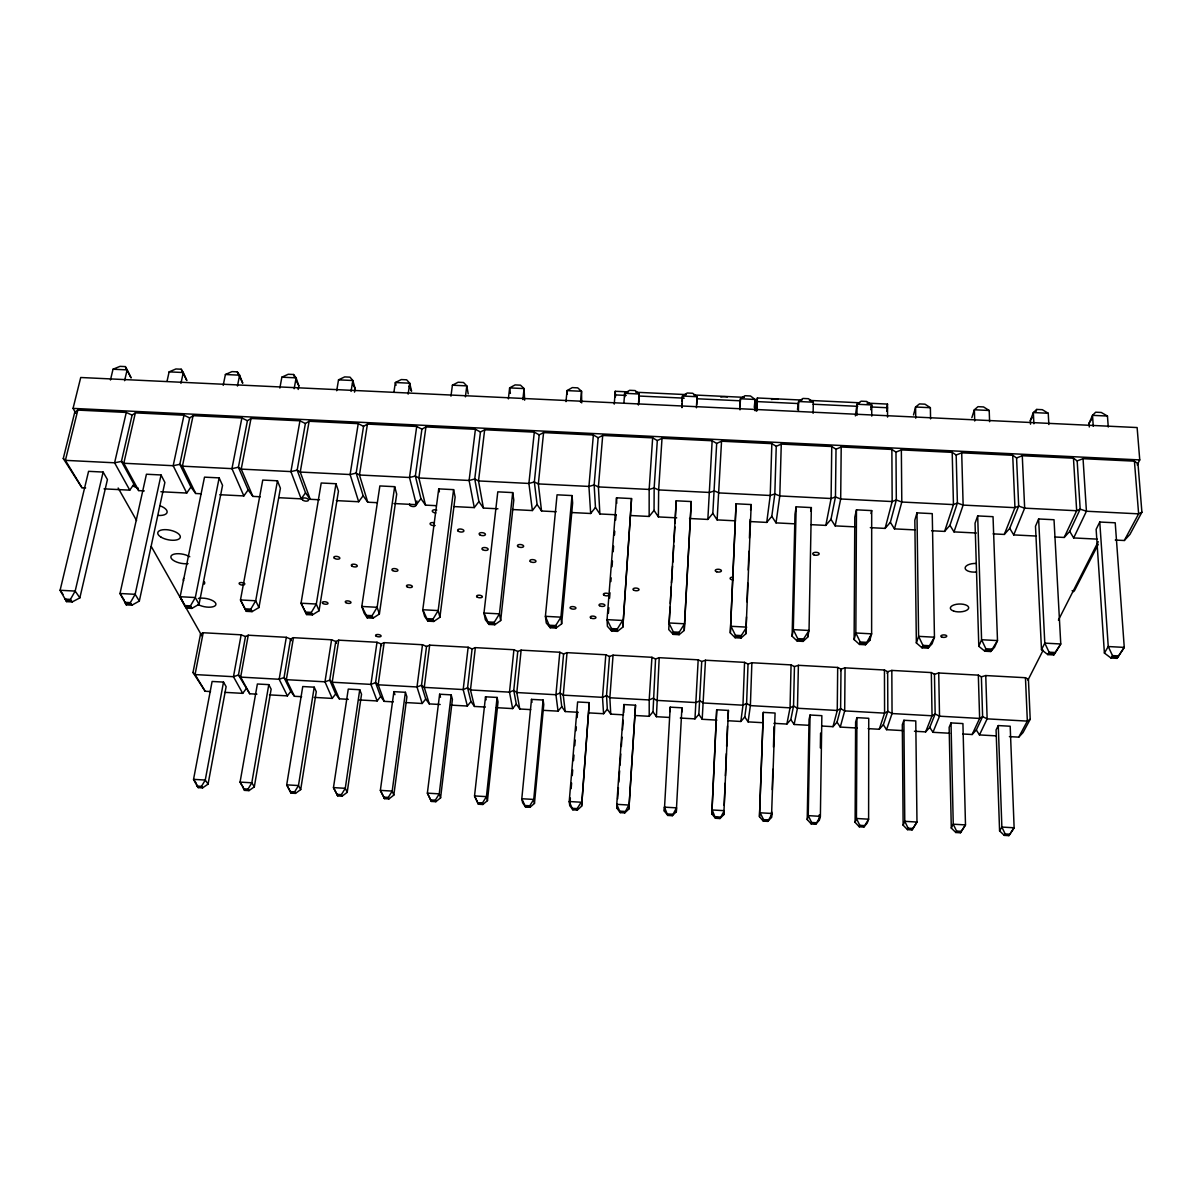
<?xml version="1.0" encoding="UTF-8"?>
<svg xmlns="http://www.w3.org/2000/svg" width="1202" height="1202" viewBox="0 0 1202 1202"><rect width="100%" height="100%" fill="white"/><g stroke="black" fill="none" stroke-linecap="round" stroke-linejoin="round"><path stroke-width="1.5" d="M869.782 640.426L871.63 633.845L871.69 510.595L856.47 509.828L854.802 517.176L854.126 639.584L859.535 644.452L865.44 644.768L869.782 640.426L869.782 636.714M871.75 416.117L871.75 404.954L866.627 401.438L861.113 401.183L857.011 404.263L855.373 415.892M856.921 717.639L856.44 818.472L855.118 822.378L859.295 826.796L863.847 827.051L867.198 823.085L868.61 819.193L868.745 718.3L856.921 717.639L855.614 722.056L855.118 822.378M669.259 717.429L656.412 716.708L653.017 711.794L655.556 658.981L659.207 657.689L698.182 659.823L701.728 661.506L705.484 660.229L744.564 662.362L748.035 664.045L751.881 662.753L791.066 664.901L794.447 666.584L798.398 665.307L837.689 667.456L840.994 669.138L845.051 667.861L884.447 670.01L887.662 671.693L891.824 670.415L931.325 672.579L934.465 674.247L938.717 672.985L978.323 675.148L981.388 676.816L985.745 675.554L1025.456 677.718L1028.431 679.4L1030.204 719.277L1023.007 732.604L1018.755 737.142L1009.395 736.616M676.711 517.852L658.38 516.92L654.053 510.399L654.158 487.937L657.314 440.563L662.017 438.324L712.155 440.758L716.677 443.433L721.546 441.209L771.849 443.643L776.252 446.318L781.27 444.094L831.754 446.528L836.021 449.217L841.205 446.994L891.869 449.443L895.986 452.117L901.35 449.894L952.194 452.358L956.176 455.032L957.393 503.037L949.956 525.319L944.607 531.404L931.61 530.758M856.47 509.828L855.839 632.988L854.126 639.584M856.951 415.411L857.011 404.263L871.75 404.954L870.714 409.717M845.051 667.861L844.69 710.893L840.273 727.075L856.981 728.021M656.412 716.708L659.207 657.689M658.38 516.92L658.651 489.92L662.017 438.324M837.689 667.456L837.253 710.472L833.001 726.669L821.898 726.038M841.205 446.994L840.694 498.98L835.15 525.875L855.508 526.897M831.754 446.528L831.093 498.514L825.819 525.394L811.065 524.658M836.021 449.217L835.465 496.967L830.988 519.324L825.819 525.394M819.283 820.26L820.38 816.353L821.852 715.671L810.058 715.01L809.051 719.442L807.218 819.539L811.215 823.941L815.752 824.211L819.283 820.26L819.358 814.701M820.35 747.914L820.575 733.085M810.058 715.01L808.24 815.632L807.218 819.539M807.714 637.09L809.036 630.479L811.35 507.575L796.175 506.808L794.988 514.171L792.118 636.249L797.226 641.087L803.101 641.402L807.714 637.09L807.789 633.379M813.108 413.338L813.318 402.204L808.45 398.703L802.966 398.448L798.624 401.513L797.467 409.446M794.447 666.584L793.545 706.04L790.841 719.547L786.874 724.055L773.938 723.334M798.398 665.307L797.467 708.248L794.116 724.475L808.931 725.302M664.33 811.095L664.436 807.143L676.471 807.849L676.29 811.801L672.309 815.707L667.801 815.437L664.33 811.095L670.205 707.152L681.91 707.813L681.714 712.275M791.066 664.901L790.045 707.843L786.874 724.055M796.175 506.808L793.305 629.638L792.118 636.249M798.413 410.783L798.624 401.513L813.318 402.204M670.085 711.614L670.205 707.152M676.2 500.798L668.748 629.593L673.27 634.386L679.115 634.701L684.238 630.434L691.27 501.55L676.2 500.798L675.088 523.125M781.27 444.094L779.798 495.945L776.026 522.87L794.462 523.817M771.489 817.435L775.08 713.041L763.315 712.38L759.469 816.714L763.285 821.101L767.808 821.372L771.489 817.435L771.639 811.876M772.27 789.669L772.841 769.31M773.457 747.103L774.028 726.729M667.801 815.437L664.436 807.143M673.27 634.386L673.345 631.921L668.913 622.952L684.539 623.793L684.238 630.434M763.315 712.38L759.469 816.714M771.849 443.643L770.227 495.479L766.741 522.404L750.198 521.563M776.252 446.318L774.824 493.947L771.804 516.334L766.741 522.404M682.27 401.513L682.451 396.029L687.243 393.009L692.698 393.264L697.04 396.72L696.664 404.683M756.914 410.904L757.38 397.967L801.989 400.071M748.035 664.045L746.607 703.425L744.789 716.948L740.853 721.47L727.976 720.734M751.881 662.753L750.379 705.619L748.095 721.876L762.864 722.702M672.309 815.707L676.471 807.849M679.115 634.701L679.205 632.237L684.539 623.793L691.27 501.55M744.564 662.362L742.971 705.198L740.853 721.47M745.871 633.755L751.205 504.555L736.075 503.788L730.32 632.913L735.143 637.736L740.988 638.052L745.871 633.755L746.502 616.881M747.058 601.886L747.749 583.15M748.23 570.018L748.921 551.282M749.417 538.165L750.108 519.414M754.676 410.558L755.081 399.455L750.484 395.984L745.015 395.713L740.432 398.763L739.726 406.712M723.814 814.61L728.427 710.427L716.708 709.766L711.839 813.904L715.475 818.261L719.983 818.532L723.814 814.61L723.98 810.914M724.205 805.385L725.122 783.208M725.422 775.831L726.339 753.669M726.639 746.277L727.48 725.963M727.796 718.571L728.427 710.427M736.075 503.788L730.32 632.913M739.981 409.867L740.432 398.763L755.081 399.455L754.255 407.403M716.708 709.766L711.839 813.904M721.546 441.209L717.113 519.895L735.489 520.827M712.155 440.758L707.843 519.429L689.527 518.498M701.728 661.506L698.843 714.364L694.966 718.871L680.287 718.045M705.484 660.229L702.193 719.277L716.918 720.118M716.677 443.433L712.831 513.359L707.843 519.429M698.182 659.823L694.966 718.871M676.29 811.801L681.91 707.813M696.424 407.794L697.04 396.72L682.451 396.029L681.789 407.102M669.093 623.988L670.085 607.175M670.31 603.449L671.317 586.636M671.527 582.895L672.534 566.082M672.759 562.356L673.766 545.543M673.976 541.802L674.878 526.852M681.97 407.658L682.195 403.992M210.515 691.556L205.151 691.24L193.011 672.489L200.524 634.07L203.198 632.748L241.151 634.821L245.478 636.534L248.258 635.212L286.316 637.3L290.568 638.998L293.438 637.691L331.587 639.78L335.764 641.477L338.739 640.17L376.992 642.259L381.094 643.956L384.144 642.649L422.503 644.738L426.53 646.451L429.685 645.143L468.149 647.247L472.085 648.945L475.346 647.638L513.915 649.741L517.777 651.439L521.127 650.147L559.801 652.25L563.588 653.948L567.028 652.656L605.808 654.774L609.504 656.457L613.065 655.165L651.935 657.299L649.2 699.955L649.215 716.302L634.551 715.475M497.928 508.792L483.414 508.07L478.907 501.565L474.745 478.997L480.454 431.999L484.661 429.76L534.289 432.149L539.202 434.854L543.574 432.6L593.367 435.004L598.16 437.708L602.698 435.455L652.656 437.874L649.155 489.439L649.155 516.454L630.9 515.538M635.527 705.213L628.886 809.006L624.74 812.898L620.262 812.627L616.972 808.3L616.761 804.333L623.853 704.552L635.527 705.213L628.886 809.006M616.972 808.3L617.227 804.544M617.633 798.924L618.429 787.701M618.82 782.081L619.631 770.843M620.022 765.223L620.818 753.985M621.344 746.487L622.02 737.126M622.546 729.629L623.207 720.268M623.748 712.771L623.853 704.552M631.546 498.56L622.846 627.128L617.437 631.381L611.623 631.065L607.401 626.287L607.055 619.631L616.521 497.808L631.546 498.56L622.846 627.128M638.382 405.044L639.194 394.001L635.107 390.56L629.683 390.304L624.649 393.309L623.928 402.52M609.504 656.457L606.529 695.597L607.326 709.21L610.751 714.123L623.568 714.844M613.065 655.165L609.85 697.761L610.751 714.123M608.407 613.245L608.843 607.671M609.564 598.356L610 592.766M610.871 581.588L611.157 577.861M612.028 566.683L612.449 561.094M613.17 551.778L613.606 546.189M614.477 535.01L614.763 531.284M615.634 520.105L616.07 514.516M605.808 654.774L602.518 697.34L603.569 713.718L588.95 712.891M589.25 702.614L581.618 806.211L577.321 810.088L572.843 809.817L569.733 805.505L569.222 801.524L577.606 701.968L589.25 702.614L581.618 806.211M614.237 404.127L615.274 391.281L628.376 391.897M598.16 437.708L594.149 484.947L595.471 507.439L599.873 513.96L616.295 514.787M569.733 805.505L570.349 798.023M571.145 788.677L571.611 783.073M572.242 775.606L572.708 769.986M573.504 760.641L573.97 755.036M574.751 745.691L575.232 740.086M576.013 730.741L576.329 727M577.11 717.654L577.591 712.05M602.698 435.455L598.401 486.915L599.873 513.96M593.367 435.004L588.935 486.434L590.663 513.494L570.649 512.488M563.588 653.948L560.087 692.998L561.755 706.656L565.195 711.554L577.997 712.275M567.028 652.656L563.272 695.147L565.195 711.554M572.017 495.57L560.928 617.167L561.65 623.823L556 628.06L550.2 627.745L546.264 622.997L545.408 616.325L557.052 494.818L572.017 495.57L572.633 502.977L561.65 623.823M580.536 402.309L581.543 391.281L577.711 387.855L572.302 387.6L567.043 390.605L565.992 401.618M581.723 402.91L581.543 391.281L567.043 390.605L567.329 394.271M559.801 652.25L555.94 694.741L558.044 711.148L543.469 710.337M543.109 700.03L533.748 799.435L534.469 803.417L530.022 807.278L525.559 807.023L522.615 802.711L521.803 798.729L531.494 699.369L543.109 700.03L543.755 704.522L534.469 803.417M539.202 434.854L534.349 481.972L537.099 504.494L541.546 511L556.105 511.736M517.777 651.439L513.765 690.414L516.289 704.102L519.775 709L530.713 709.616M521.127 650.147L516.815 692.547L519.775 709M543.574 432.6L538.346 483.91L541.546 511M534.289 432.149L528.91 483.444L532.381 510.55L512.428 509.528M513.915 649.741L509.498 692.142L512.638 708.594L496.291 707.662M756.013 410.874L757.38 397.967M756.298 410.618L757.245 401.603L798.188 403.541M497.087 697.445L486.434 796.641L487.456 800.637L482.858 804.484L478.411 804.228L474.535 795.934L485.503 696.799L497.087 697.445L498.019 701.938L487.456 800.637M512.698 492.595L499.446 613.861L500.678 620.548L494.773 624.755L489.004 624.439L485.353 619.721L483.985 613.035L497.793 491.843L512.698 492.595L513.795 500.002L500.678 620.548M522.87 399.575L524.072 388.577L520.496 385.166L515.102 384.91L509.633 387.9L508.371 398.884M524.643 400.206L524.072 388.577L509.633 387.9L510.369 393.4M715.475 818.261L712.23 809.968L724.295 810.674L719.983 818.532M735.143 637.736L735.399 635.257L730.996 626.287L746.682 627.128L741.288 635.588L740.988 638.052M750.589 510.084L751.205 504.555M475.346 647.638L470.478 689.963L474.474 706.445L485.383 707.046M472.085 648.945L467.578 687.829L470.959 701.547L474.474 706.445M468.149 647.247L463.191 689.557L467.353 706.04L451.035 705.123M484.661 429.76L478.516 480.935L483.414 508.07M440.578 797.873L452.403 699.384L451.186 694.861L439.632 694.215L427.371 793.155L431.383 801.433L435.83 801.704L440.578 797.873L439.241 793.861L451.186 694.861M436.326 505.681L425.493 505.125L420.925 498.635L415.351 476.052L421.902 429.174L425.944 426.92L475.406 429.309L469.111 480.469L474.279 507.605L454.401 506.598M439.917 617.272L455.137 497.057L453.59 489.635L438.73 488.883L422.788 609.745L424.652 616.446L428.002 621.149L433.757 621.464L439.917 617.272L438.189 610.571L453.59 489.635M429.685 645.143L424.261 687.379L429.294 703.891L440.172 704.507M465.414 396.84L466.797 385.887L463.491 382.491L458.112 382.236L452.403 385.196L450.96 396.164M426.53 646.451L421.511 685.26L425.733 698.993L429.294 703.891M422.503 644.738L416.989 686.973L422.187 703.486L405.915 702.569M405.405 692.307L392.198 791.081L388.291 797.422L388.922 798.924L393.82 795.108L406.907 696.814L405.405 692.307L393.895 691.661L380.358 790.39L384.49 798.654L388.922 798.924M425.944 426.92L418.882 477.96L425.493 505.125M416.899 500.964L416.388 504.675L393.94 503.533M384.144 642.649L378.179 684.794L384.234 701.352L393.264 701.863M377.112 502.676L367.752 502.211L363.139 495.72L356.168 473.092L363.545 426.349L367.436 424.081L416.718 426.47L409.506 477.495L416.388 504.675L420.925 498.635M376.992 642.259L370.922 684.389L377.143 700.946L359.113 699.925M394.677 486.675L377.143 607.295L372.109 615.664L372.966 618.174L379.381 614.012L396.69 494.112L394.677 486.675L379.862 485.939L361.802 606.469L364.161 613.185L367.226 617.858L372.966 618.174M408.139 394.136L409.717 383.198L406.652 379.817L401.303 379.562L395.368 382.521L394.001 391.627M359.744 689.738L345.274 788.317L341.413 794.642L342.134 796.145L347.198 792.343L361.532 694.275L359.744 689.738L348.264 689.092L333.465 787.611L337.732 795.889L342.134 796.145M338.739 640.17L332.203 682.225L339.28 698.813L348.295 699.324M331.587 639.78L324.976 681.819L332.218 698.407L314.233 697.4M367.436 424.081L359.458 475L367.752 502.211M300.695 789.594L316.276 691.721L314.218 687.183L302.754 686.537L286.707 784.861L291.094 793.125L295.497 793.38L300.695 789.594L298.472 785.552L314.218 687.183M319.537 499.762L310.221 499.296L305.533 492.82L297.179 470.162L305.383 423.525L309.124 421.271L358.241 423.645L350.113 474.535L358.677 501.745L336.305 500.618M319.056 610.766L338.453 491.182L335.974 483.73L321.219 482.994L301.041 603.209L306.675 614.598L312.385 614.898L319.056 610.766L316.321 604.035L335.974 483.73M354.515 392.137L355.101 388.516L352.832 380.508L350.022 377.158L344.673 376.902L338.528 379.847L336.695 390.74M351.044 391.416L352.832 380.508L338.528 379.847M293.438 637.691L286.361 679.671L294.46 696.289L301.642 696.694M286.316 637.3L279.165 679.265L287.398 695.883L290.794 691.405L284.048 677.582L290.568 638.998L291.335 640.696M254.313 786.859L271.141 689.182L268.797 684.629L257.378 683.998L240.069 782.096L244.577 790.375L248.964 790.631L254.313 786.859L251.804 782.803L268.797 684.629M309.124 421.271L300.245 472.055L310.221 499.296M810.689 511.241L811.35 507.575M260.293 496.772L252.871 496.396L248.138 489.92L238.402 467.232L247.432 420.715L251.008 418.461L299.959 420.82L290.929 471.59L301.176 498.845L278.879 497.703M258.941 607.521L280.397 488.252L277.467 480.8L262.757 480.064L240.475 599.963L246.335 611.337L252.029 611.638L258.941 607.521L255.71 600.775L277.467 480.8M298.186 389.463L298.832 385.857L296.128 377.849L293.558 374.498L288.24 374.258L281.869 377.173L279.856 388.051M248.258 635.212L240.655 677.102L249.746 693.764L256.912 694.17M294.159 388.727L296.128 377.849L281.869 377.173M245.478 636.534L238.462 675.028L249.746 693.764M241.151 634.821L233.458 676.711L242.714 693.359L246.049 688.881M223.512 682.09L205.257 780.053L201.5 786.363L197.113 786.108L193.552 779.362L212.108 681.459L223.512 682.09L226.126 686.658L208.066 784.125L202.567 787.881L198.195 787.626L197.113 786.108M763.285 821.101L763.555 819.644L760.175 812.792L772.27 813.514L767.808 821.372M797.226 641.087L797.692 638.623L793.305 629.638L809.036 630.479L803.582 638.938L803.101 641.402M251.008 418.461L241.226 469.111L252.871 496.396M203.198 632.748L195.055 674.562L205.151 691.24M201.26 493.782L195.716 493.496L190.923 487.035L179.819 464.318L189.661 417.92L193.086 415.667L241.872 418.011L231.956 468.645L243.856 495.93L219.786 494.713M199.036 604.29L222.55 485.353L219.155 477.885L204.505 477.149L180.135 596.718L184.777 605.568L190.457 605.883L191.869 608.392L199.036 604.29L195.325 597.544L219.155 477.885M237.455 386.037L239.619 375.189L237.29 371.854L231.986 371.613L225.405 374.513L223.196 385.361M193.086 415.667L182.419 466.181L195.716 493.496M144.285 490.897L138.741 490.611L133.903 484.166L121.447 461.418L132.1 415.141L135.36 412.872L183.981 415.216L173.178 465.715L186.731 493.045L190.923 487.035M139.327 601.075L164.884 482.438L161.053 474.97L146.434 474.234L120.02 593.503L126.27 604.861L131.935 605.162L139.327 601.075L135.15 594.314L161.053 474.97M180.931 383.363L183.29 372.53L181.201 369.224L175.913 368.969L169.121 371.869L167.123 380.884M135.36 412.872L123.806 463.251L138.741 490.611M85.642 487.922L81.976 487.742L63.27 458.518L74.719 412.361L77.829 410.092L126.285 412.436L114.596 462.8L129.786 490.161L133.903 484.166M79.843 597.875L107.429 479.553L103.132 472.07L88.572 471.334L60.1 590.272L66.561 601.631L72.195 601.932L79.843 597.875L75.17 591.083L103.132 472.07M886.655 407.673L887.497 404.082L867.048 403.121M124.602 380.688L127.142 369.885L125.309 366.595L120.035 366.355L113.018 369.224L110.449 380.012M886.67 411.339L887.512 407.748L870.759 406.952M870.984 513.524L871.69 510.595M77.829 410.092L65.404 460.351L81.976 487.742M75.801 413.263L73.052 408.395L80.729 377.503L1137.122 427.551L1139.751 459.915L1137.212 464.919M840.574 670.791L840.994 669.138L840.619 708.669L837.028 722.147L833.001 726.669M913.52 414.945L915.593 407.012L919.47 403.917L924.984 404.173L930.378 407.703L930.573 418.897M870.308 527.648L885.108 528.399L892.169 501.55L891.869 449.443M885.108 528.399L890.366 522.314L896.316 499.987L895.986 452.117M811.215 823.941L811.605 822.484L808.24 815.632L820.38 816.353L815.752 824.211M859.535 644.452L860.196 641.988L855.839 632.988L871.63 633.845L865.44 644.768M914.887 529.902L894.468 528.88L901.801 502.03L901.35 449.894M916.976 512.863L914.827 520.196L916.36 642.935L922.069 647.833L927.989 648.148L932.076 643.776L934.45 637.21L932.256 513.63L916.976 512.863L918.598 636.354L916.36 642.935M887.136 673.345L887.662 671.693L887.827 711.314L883.335 724.746L879.248 729.268L868.114 728.637M971.832 417.695L974.371 409.777L978.007 406.667L983.552 406.937L989.201 410.483L989.607 421.707M879.248 729.268L884.582 713.132L884.447 670.01M944.607 531.404L953.456 504.6L952.194 452.358M903.288 730.621L886.55 729.689L892.049 713.537L891.824 670.415M976.355 533.012L953.997 531.885L963.133 505.095L961.705 452.823L1012.715 455.288L1016.576 457.962L1018.68 506.087L1009.74 528.339L1004.301 534.439L993.122 533.868M859.295 826.796L859.806 825.338L856.44 818.472L868.61 819.193L863.847 827.051M922.069 647.833L922.926 645.369L918.598 636.354L934.45 637.21L927.989 648.148M903.904 720.268L902.311 724.686L903.138 825.218L907.495 829.65L912.063 829.921L916.976 822.048L915.774 720.93L903.904 720.268L904.775 821.327L903.138 825.218M977.692 515.913L975.047 523.231L978.804 646.3L984.829 651.214L990.764 651.529L994.58 647.157L997.495 640.591L993.032 516.68L977.692 515.913L981.583 639.734L985.88 648.764L984.829 651.214M1030.52 424.201L1030.339 420.475L1033.344 412.556L1036.74 409.431L1042.299 409.687L1048.234 413.263L1048.85 424.516M1035.613 412.406L1036.74 409.431M914.467 731.252L925.63 731.883L932.046 715.776L931.325 672.579M1004.301 534.439L1014.954 507.665L1012.715 455.288M925.63 731.883L929.777 727.36L935.156 713.958L934.465 674.247M949.73 733.25L932.947 732.303L939.528 716.197L938.717 672.985M1036.154 536.047L1013.722 534.905L1024.66 508.161L1022.271 455.738L1073.461 458.217L1077.172 460.892L1080.177 509.152L1069.735 531.359L1064.206 537.459L1054.86 536.993M978.804 646.3L981.583 639.734L997.495 640.591L990.764 651.529M951.022 722.913L949.144 727.315L951.293 828.058L955.83 832.505L960.413 832.776L965.491 824.918L962.922 723.574L951.022 722.913L953.246 824.196L956.582 831.063L955.83 832.505M1038.633 518.963L1035.493 526.266L1041.488 649.681L1047.813 654.609L1053.778 654.94L1060.765 643.987L1054.019 519.73L1038.633 518.963L1044.793 643.13L1049.076 652.175L1047.813 654.609M907.495 829.65L908.126 828.193L904.775 821.327L916.976 822.048L912.063 829.921M1089.297 426.98L1089.057 423.254L1092.513 415.351L1095.683 412.196L1101.257 412.466L1107.463 416.042L1108.259 427.026M962.802 733.986L972.133 734.512L979.63 718.435L978.323 675.148M1064.206 537.459L1076.676 510.745L1073.461 458.217M972.133 734.512L976.324 729.975L982.62 716.617L981.388 676.816M996.308 735.879L979.465 734.918L987.142 718.856L985.745 675.554M1097.171 539.127L1073.656 537.94L1086.428 511.241L1083.047 458.683L1134.418 461.162L1137.993 463.837L1141.9 512.217L1129.94 534.409L1124.306 540.509L1115.261 540.044M998.276 725.572L996.082 729.96L999.583 830.913L1004.301 835.375L1008.899 835.645L1014.127 827.787L1010.191 726.233L998.276 725.572L1001.867 827.066L1005.173 833.948L1004.301 835.375M1099.77 522.029L1096.134 529.331L1104.398 653.062L1111.024 658.035L1117.019 658.35L1124.261 647.397L1115.216 522.795L1099.77 522.029L1108.244 646.541L1112.496 655.601L1111.024 658.035M951.293 828.058L953.246 824.196L965.491 824.918L960.413 832.776M1041.488 649.681L1044.793 643.13L1060.765 643.987L1053.778 654.94M1027.905 680.197L1043.156 650.162M1058.406 620.127L1098.237 541.681M1098.252 544.296L1074.753 590.167A13.793 3.095 -86.3 0 1 1072.154 590.558M1018.755 737.142L1027.349 721.11L1030.204 719.277M1124.306 540.509L1138.625 513.84L1134.418 461.162M64.773 599.092L70.422 599.407L75.17 591.083L60.1 590.272L62.97 594.359M131.935 605.162L130.342 602.638L135.15 594.314L120.02 593.503L124.332 600.279M190.457 605.883L195.325 597.544L180.135 596.718L186.205 608.092L191.869 608.392M252.029 611.638L250.797 609.129L255.71 600.775L240.475 599.963L246.335 611.337M999.583 830.913L1001.867 827.066L1014.127 827.787L1008.899 835.645M1104.398 653.062L1108.244 646.541L1124.261 647.397L1117.019 658.35M312.385 614.898L311.348 612.389L316.321 604.035L301.041 603.209L306.675 614.598M243.615 788.858L248.018 789.113L251.804 782.803L240.069 782.096L241.782 784.816M295.497 793.38L294.64 791.878L298.472 785.552L286.707 784.861L291.094 793.125M433.757 621.464L433.096 618.955L438.189 610.571L422.788 609.745L428.002 621.149M494.773 624.755L494.292 622.26L499.446 613.861L483.985 613.035L489.004 624.439M435.83 801.704L435.319 800.201L439.241 793.861L427.371 793.155L431.383 801.433M556 628.06L555.7 625.566L560.928 617.167L545.408 616.325L550.2 627.745M482.858 804.484L482.468 802.996L486.434 796.641L474.535 795.934L478.411 804.228M617.437 631.381L617.347 628.901L622.621 620.472L607.055 619.631L611.502 628.586L611.623 631.065M530.022 807.278L529.736 805.791L533.748 799.435L521.803 798.729L525.559 807.023M577.321 810.088L577.155 808.6L581.182 802.23L569.222 801.524L572.843 809.817M624.74 812.898L628.751 805.039L616.761 804.333L620.262 812.627M1030.339 420.475L1032.097 417.785M1089.057 423.254L1091.716 419.213M243.856 495.93L248.138 489.92M301.176 498.845L305.533 492.82M358.677 501.745L363.139 495.72M474.279 507.605L478.907 501.565M332.218 698.407L335.659 693.93L329.739 680.137L335.764 641.477L336.44 643.175M377.143 700.946L380.643 696.454L375.565 682.691L381.094 643.956L381.665 645.654M532.381 510.55L537.099 504.494M422.187 703.486L425.733 698.993M590.663 513.494L595.471 507.439M467.353 706.04L470.959 701.547M649.155 516.454L654.053 510.399M512.638 708.594L516.289 704.102M558.044 711.148L561.755 706.656M603.569 713.718L607.326 709.21M649.215 716.302L653.017 711.794M1141.9 512.217L1138.625 513.84L1086.428 511.241L1080.177 509.152L1076.676 510.745L1024.66 508.161L1018.68 506.087L1014.954 507.665L963.133 505.095L957.393 503.037L953.456 504.6L901.801 502.03L896.316 499.987L892.169 501.55L840.694 498.98L835.465 496.967L831.093 498.514L779.798 495.945L774.824 493.947L770.227 495.479L719.127 492.925L714.394 490.927L709.586 492.459L658.651 489.92L654.158 487.937L649.155 489.439L598.401 486.915L594.149 484.947L588.935 486.434L538.346 483.91L534.349 481.972L528.91 483.444L478.516 480.935L474.745 478.997L469.111 480.469L418.882 477.96L415.351 476.052L409.506 477.495L359.458 475L356.168 473.092L350.113 474.535L300.245 472.055L297.179 470.162L290.929 471.59L241.226 469.111L238.402 467.232L231.956 468.645L182.419 466.181L179.819 464.318L173.178 465.715L123.806 463.251L121.447 461.418L114.596 462.8L65.404 460.351L63.27 458.518M956.176 455.032L961.705 452.823M1016.576 457.962L1022.271 455.738M1077.172 460.892L1083.047 458.683M635.858 392.243L686.357 394.617M693.839 394.977L744.338 397.351M809.427 400.416L859.61 402.775M113.018 369.224L127.142 369.885L131.108 377.924L125.309 366.595M169.121 371.869L183.29 372.53L186.836 380.553L181.201 369.224M225.405 374.513L239.619 375.189L242.744 383.198L237.29 371.854M452.403 385.196L466.797 385.887L468.209 393.865M930.378 407.703L915.593 407.012L915.729 418.191M989.201 410.483L974.371 409.777L974.717 421M1048.234 413.263L1033.344 412.556L1033.9 423.795M1107.463 416.042L1092.513 415.351L1093.264 426.319M614.988 394.902L626.227 395.428M639.329 396.044L684.269 398.162M697.37 398.779L740.447 400.807M813.078 404.233L857.732 406.336M73.052 408.395L1139.751 459.915M104.048 488.853L129.786 490.161M160.888 491.738L186.731 493.045M124.662 602.322L130.342 602.638M245.088 608.828L250.797 609.129M305.608 612.088L311.348 612.389M379.381 614.012L377.143 607.295L361.802 606.469L366.355 615.364L372.109 615.664M427.326 618.654L433.096 618.955M488.493 621.945L494.292 622.26M549.9 625.265L555.7 625.566M611.502 628.586L617.347 628.901M673.345 631.921L679.205 632.237M735.399 635.257L741.288 635.588M797.692 638.623L803.582 638.938M860.196 641.988L866.116 642.319M922.926 645.369L928.861 645.699M985.88 648.764L991.845 649.095M1049.076 652.175L1055.055 652.506M1112.496 655.601L1118.491 655.916M65.674 600.369L71.309 600.669M125.474 603.599L131.138 603.9M185.484 606.83L191.163 607.145M245.704 610.075L251.413 610.391M306.149 613.336L311.874 613.651M366.79 616.611L372.545 616.927M427.657 619.901L433.426 620.217M488.748 623.192L494.533 623.507M550.05 626.497L555.85 626.813M611.563 629.818L617.392 630.133M673.315 633.153L679.16 633.469M735.278 636.504L741.138 636.82M797.452 639.855L803.342 640.17M859.866 643.22L865.771 643.536M922.49 646.601L928.425 646.916M985.355 649.997L991.304 650.312M1048.444 653.392L1054.409 653.723M1111.76 656.818L1117.755 657.133M224.819 692.352L242.714 693.359M269.473 694.876L287.398 695.883M290.238 791.622L294.64 791.878M347.198 792.343L345.274 788.317L333.465 787.611L336.981 794.387L341.413 794.642M393.82 795.108L392.198 791.081L380.358 790.39L383.859 797.166L388.291 797.422M430.872 799.946L435.319 800.201M478.005 802.741L482.468 802.996M525.274 805.535L529.736 805.791M572.663 808.345L577.155 808.6M620.187 811.155L624.694 811.425M667.846 813.979L672.354 814.235M715.641 816.804L720.163 817.075M763.555 819.644L768.093 819.914M811.605 822.484L816.158 822.754M859.806 825.338L864.358 825.609M908.126 828.193L912.694 828.463M956.582 831.063L961.164 831.333M1005.173 833.948L1009.77 834.218M197.654 786.859L202.041 787.13M244.096 789.609L248.483 789.879M290.659 792.373L295.076 792.629M337.356 795.138L341.774 795.393M384.174 797.918L388.607 798.173M431.127 800.697L435.575 800.953M478.216 803.477L482.663 803.747M525.424 806.272L529.887 806.542M572.753 809.081L577.23 809.337M620.232 811.891L624.724 812.161M667.831 814.716L672.324 814.971M715.551 817.54L720.073 817.811M763.42 820.365L767.943 820.635M811.41 823.22L815.963 823.475M859.55 826.059L864.103 826.33M907.811 828.929L912.378 829.2M956.206 831.784L960.789 832.054M1004.737 834.669L1009.334 834.939M126.285 412.436L132.1 415.141M651.935 657.299L655.556 658.981M183.981 415.216L189.661 417.92M241.872 418.011L247.432 420.715M299.959 420.82L305.383 423.525M358.241 423.645L363.545 426.349M416.718 426.47L421.902 429.174M475.406 429.309L480.454 431.999M652.656 437.874L657.314 440.563M193.011 672.489L195.055 674.562L233.458 676.711L238.462 675.028L240.655 677.102L279.165 679.265L284.048 677.582L286.361 679.671L324.976 681.819L329.739 680.137L332.203 682.225L370.922 684.389L375.565 682.691L378.179 684.794L416.989 686.973L421.511 685.26L424.261 687.379L463.191 689.557L467.578 687.829L470.478 689.963L509.498 692.142L513.765 690.414L516.815 692.547L555.94 694.741L560.087 692.998L563.272 695.147L602.518 697.34L606.529 695.597L609.85 697.761L649.2 699.955L653.092 698.197L656.562 700.375L696.018 702.584L699.789 700.811L703.41 702.99L742.971 705.198L746.607 703.425L750.379 705.619L790.045 707.843L793.545 706.04L797.467 708.248L837.253 710.472L840.619 708.669L844.69 710.893L884.582 713.132L887.827 711.314L892.049 713.537L932.046 715.776L935.156 713.958L939.528 716.197L979.63 718.435L982.62 716.617L987.142 718.856L1027.349 721.11L1025.456 677.718M290.794 691.405L294.46 696.289M335.659 693.93L339.28 698.813M380.643 696.454L384.234 701.352M196.422 783.434L193.552 779.362L205.257 780.053L208.066 784.125M201.5 786.363L202.567 787.881M70.422 599.407L72.195 601.932M698.843 714.364L702.193 719.277M744.789 716.948L748.095 721.876M790.841 719.547L794.116 724.475M837.028 722.147L840.273 727.075M712.831 513.359L717.113 519.895M883.335 724.746L886.55 729.689M771.804 516.334L776.026 522.87M929.777 727.36L932.947 732.303M830.988 519.324L835.15 525.875M976.324 729.975L979.465 734.918M248.018 789.113L248.964 790.631M890.366 522.314L894.468 528.88M949.956 525.319L953.997 531.885M1009.74 528.339L1013.722 534.905M1069.735 531.359L1073.656 537.94M118.157 488.012L136.562 520.511M151.287 546.504L200.989 634.25M200.524 634.07L201.485 635.783M296.278 380.854L298.832 385.857M352.562 383.513L355.101 388.516M409.041 386.173L411.565 391.191L409.717 383.198L395.368 382.521L396.044 385.271M336.981 794.387L337.732 795.889M242.639 786.168L244.577 790.375M124.978 601.796L126.27 604.861M383.859 797.166L384.49 798.654M197.008 784.831L198.195 787.626M65.449 598.596L66.561 601.631M366.355 615.364L367.226 617.858M393.895 691.661L394.932 694.666M293.558 374.498L294.58 377.518M439.632 694.215L440.503 697.235M438.73 488.883L439.391 491.858M485.503 696.799L486.179 699.789M531.494 699.369L531.975 702.374M616.521 497.808L616.716 503.353M615.274 391.281L615.469 396.825M624.74 396.976L624.649 393.309L639.194 394.001L639.269 401.964M887.497 404.082L887.557 417.094M976.46 572.002A9.631 4.327 -1.9 0 1 965.131 568.05A9.631 4.327 -1.9 0 1 976.385 563.468M244.051 585.058A2.99 1.232 10.1 0 1 239.574 584.157A2.99 1.232 10.1 0 1 240.941 582.534A2.99 1.232 10.1 0 1 244.938 584.007M415.276 504.314A3.275 1.548 8.3 0 1 413.112 506.568A3.275 1.548 8.3 0 1 409.702 504.029M435.86 512.938A3.245 1.533 7.8 0 1 432.299 510.805A3.245 1.533 7.8 0 1 436.777 510.084M435.139 525.499A3.2 1.487 7.7 0 1 430.076 523.922A3.2 1.487 7.7 0 1 434.508 522.84M733.055 579.89A3.08 1.397 2.3 0 1 730.11 578.342A3.08 1.397 2.3 0 1 733.325 577.11M198.345 598.491A10.563 4.207 10.3 0 1 213.07 600.865A10.563 4.207 10.3 0 1 212.739 606.83A10.563 4.207 10.3 0 1 198.014 604.471M183.636 580.746A10.863 4.417 10.7 0 1 183.711 578.432M204.415 581.843A10.863 4.417 10.7 0 1 204.265 584.142M188.038 563.633A11.179 4.643 11.1 0 1 173.118 560.192A11.179 4.643 11.1 0 1 174.681 554.002A11.179 4.643 11.1 0 1 189.781 556.736M159.971 505.772A11.87 5.154 12.1 0 1 167.123 512.202A11.87 5.154 12.1 0 1 158.499 515.448M138.185 488.132A12.245 5.439 12.6 0 1 132.791 485.758M720.824 397.141A8.534 4.673 2.1 0 1 727.36 396.976M771.519 399.515A8.564 4.673 0.9 0 1 778.1 399.365M869.316 403.647A8.654 4.658 -1.2 0 1 871.3 404.218M953.682 611.097A9.165 3.937 -1.3 0 0 968.557 608.452A9.165 3.937 -1.3 0 0 956.326 604.321A9.165 3.937 -1.3 0 0 953.682 611.097M477.074 596.988A2.945 1.277 6.5 0 0 482.122 597.259A2.945 1.277 6.5 0 0 479.207 595.185A2.945 1.277 6.5 0 0 477.074 596.988M376.166 636.128A2.795 1.127 7.8 0 0 380.929 636.384A2.795 1.127 7.8 0 0 377.954 634.506A2.795 1.127 7.8 0 0 376.166 636.128M322.932 603.479A2.915 1.202 8.8 0 0 327.845 603.735A2.915 1.202 8.8 0 0 324.645 601.721A2.915 1.202 8.8 0 0 322.932 603.479M351.946 566.112A3.05 1.337 8.7 0 0 357.114 566.382A3.05 1.337 8.7 0 0 353.824 564.174A3.05 1.337 8.7 0 0 351.946 566.112M334.472 558.344A3.08 1.352 9 0 0 339.67 558.614A3.08 1.352 9 0 0 336.32 556.361A3.08 1.352 9 0 0 334.472 558.344M633.454 589.942A3.005 1.337 4 0 0 638.653 590.212A3.005 1.337 4 0 0 636.038 588.063A3.005 1.337 4 0 0 633.454 589.942M530.352 561.574A3.08 1.397 5.8 0 0 535.656 561.86A3.08 1.397 5.8 0 0 532.726 559.591A3.08 1.397 5.8 0 0 530.352 561.574M716.692 571.806A3.11 1.412 2.6 0 0 721.44 570.83A3.11 1.412 2.6 0 0 716.903 569.357A3.11 1.412 2.6 0 0 716.692 571.806M458.187 531.149A3.185 1.487 7.2 0 0 463.641 531.434A3.185 1.487 7.2 0 0 460.441 529.015A3.185 1.487 7.2 0 0 458.187 531.149M479.703 534.755A3.17 1.472 6.8 0 0 485.142 535.04A3.17 1.472 6.8 0 0 482.002 532.636A3.17 1.472 6.8 0 0 479.703 534.755M482.513 549.569A3.125 1.427 6.7 0 0 487.877 549.855A3.125 1.427 6.7 0 0 484.797 547.526A3.125 1.427 6.7 0 0 482.513 549.569M517.957 546.564A3.14 1.442 6.1 0 0 523.351 546.85A3.14 1.442 6.1 0 0 520.331 544.506A3.14 1.442 6.1 0 0 517.957 546.564M603.78 595.035A2.975 1.322 4.5 0 0 608.933 595.306A2.975 1.322 4.5 0 0 606.259 593.187A2.975 1.322 4.5 0 0 603.78 595.035M599.482 605.658A2.945 1.277 4.5 0 0 604.561 605.928A2.945 1.277 4.5 0 0 601.917 603.855A2.945 1.277 4.5 0 0 599.482 605.658M590.618 617.828A2.9 1.247 4.7 0 0 595.621 618.113A2.9 1.247 4.7 0 0 592.992 616.1A2.9 1.247 4.7 0 0 590.618 617.828M570.544 608.377A2.93 1.262 5 0 0 575.593 608.648A2.93 1.262 5 0 0 572.903 606.589A2.93 1.262 5 0 0 570.544 608.377M302.859 500.197A3.29 1.533 10.1 0 0 308.418 500.483A3.29 1.533 10.1 0 0 304.752 497.944A3.29 1.533 10.1 0 0 302.859 500.197M941.932 637.15A2.975 1.247 -0.8 0 0 946.74 636.309A2.975 1.247 -0.8 0 0 942.729 635.002A2.975 1.247 -0.8 0 0 941.932 637.15M407.072 586.786A2.975 1.277 7.7 0 0 412.151 587.057A2.975 1.277 7.7 0 0 409.041 584.938A2.975 1.277 7.7 0 0 407.072 586.786M345.875 602.638A2.915 1.217 8.5 0 0 350.819 602.908A2.915 1.217 8.5 0 0 347.663 600.88A2.915 1.217 8.5 0 0 345.875 602.638M814.115 554.993A3.215 1.487 0.7 0 0 819.163 553.957A3.215 1.487 0.7 0 0 814.61 552.424A3.215 1.487 0.7 0 0 814.115 554.993M392.543 570.514A3.035 1.337 8 0 0 397.712 570.785A3.035 1.337 8 0 0 394.526 568.576A3.035 1.337 8 0 0 392.543 570.514M160.933 537.084A11.509 4.898 11.6 0 0 179.924 538.12A11.509 4.898 11.6 0 0 166.237 529.676A11.509 4.898 11.6 0 0 160.933 537.084"/></g></svg>
